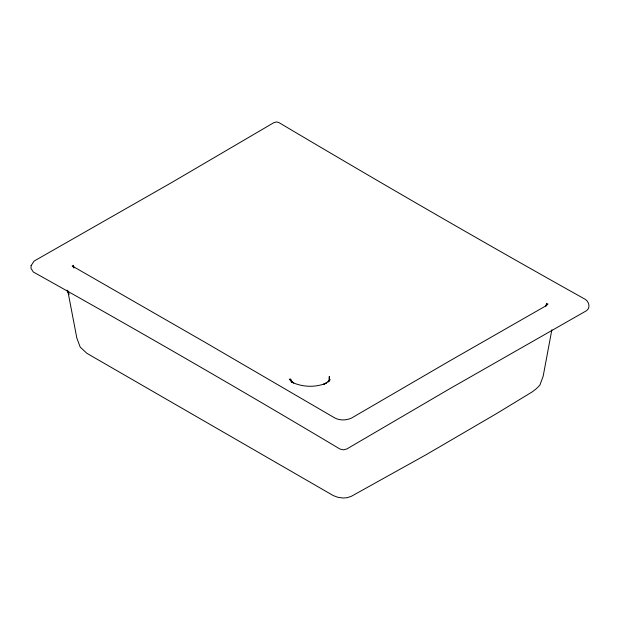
<?xml version="1.0" encoding="UTF-8"?>
<svg xmlns="http://www.w3.org/2000/svg" width="620" height="620" viewBox="0 0 620 620"><rect width="100%" height="100%" fill="white"/><g stroke="black" fill="none" stroke-linecap="round" stroke-linejoin="round"><path stroke-width="0.93" d="M290.594 380.804L290.602 378.897L291.912 381.827L289.246 379.107L293.779 382.974L291.113 381.835C301.979 387.206 315.131 387.779 326.353 383.129L323.315 384.47L327.841 381.85L330.127 379.649L328.026 382.013L329.173 379.936L329.321 376.394L329.305 381.222M546.189 305.939L546.677 303.312L545.809 306.009L547.933 303.862L545.391 306.148L450.136 360.662L351.401 418.143C346.2 420.438 339.76 420.693 334.699 417.903L205.336 342.472L72.16 265.933L74.183 267.825L73.23 265.267L73.718 267.871M551.846 329.801L543.159 376.247L539.826 385.268L536.06 388.934L532.448 391.747L496.674 413.517L426.087 454.731L351.478 496.232L347.332 497.666L343.372 498.038L338.032 497.333L333.397 495.643L86.823 353.284L80.22 347.13L76.841 338.094L67.689 290.284M66.906 290.214L69.045 294.368L68.278 292.074M31.101 265.678L31 268.359L33.271 271.963C136.323 329.553 238.592 388.554 339.977 449.043L343.496 449.849L346.875 448.95L449.058 389.135L586.59 310.659C590.628 307.799 589.085 301.754 585.319 299.367C482.306 241.823 380.2 182.66 278.713 122.458L276.597 121.962L274.024 122.551L172.05 182.327L34.123 261.059L31.101 265.678"/></g></svg>
